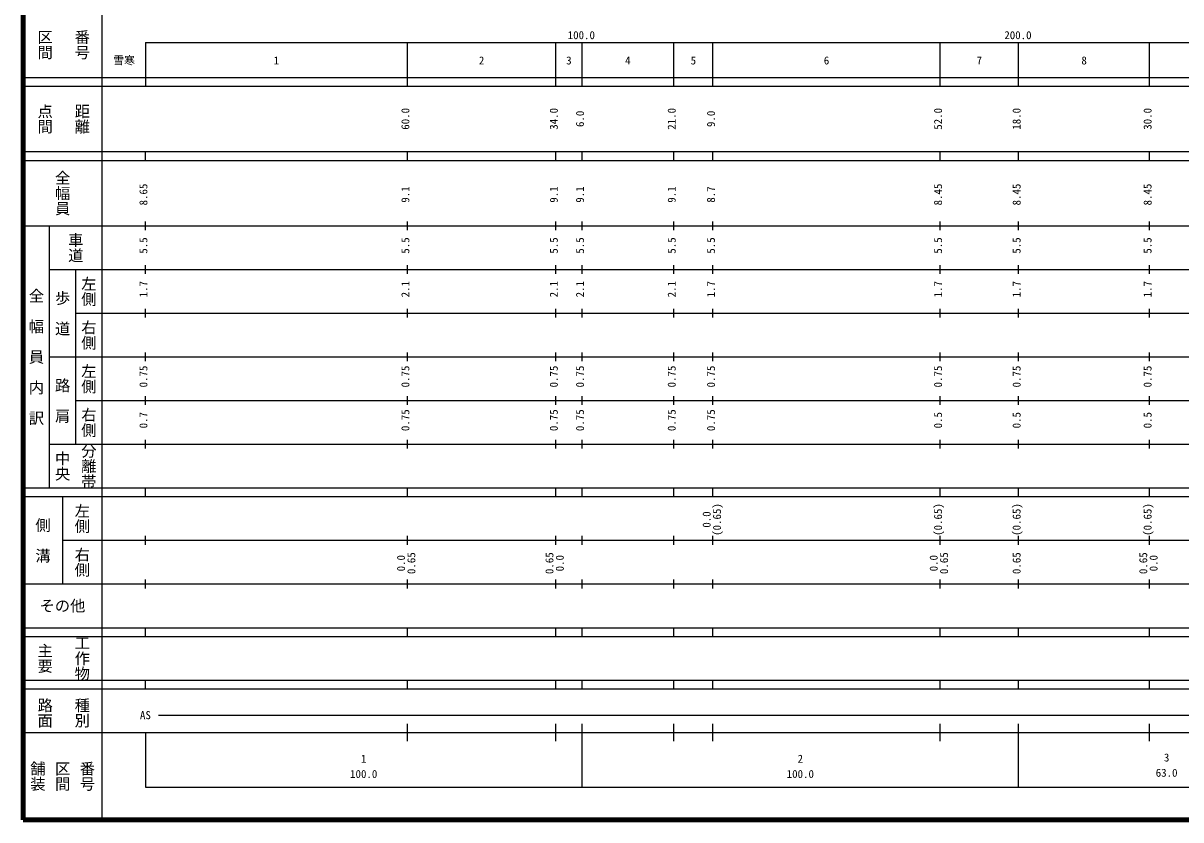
# Model space of a CAD drawing. Units: millimetres on the paper, enlarged 1000 times. Extents: x 40000 to 680000, y 20000 to 380000.
# Drawn here: x 40000 to 305154, y 20000 to 202409 of the extents above; entities that cross this region are included whole.
import ezdxf
from ezdxf.enums import TextEntityAlignment as Align

# ---------------------------------------------------------------- set-up
doc = ezdxf.new("R2010")
doc.units = ezdxf.units.MM
doc.header["$LTSCALE"] = 1000
doc.layers.add('M-TTL', color=2, linetype='Continuous', lineweight=140)
doc.layers.add('M-TTL-BAND', color=7, linetype='Continuous', lineweight=25)
doc.styles.add('@ＭＳ ゴシック', font='')
doc.styles.add('ＭＳ ゴシック', font='')
doc.styles.get('@ＭＳ ゴシック').set_extended_font_data('@MS Gothic')
doc.styles.get('ＭＳ ゴシック').set_extended_font_data('MS Gothic')

msp = doc.modelspace()

# ---------------------------------------------------------------- linework, layer by layer
at = {"layer": 'M-TTL'}
for p, q in [((40000, 380000), (40000, 20000)), ((40000, 20000), (680000, 20000))]:
    msp.add_line(p, q, dxfattribs=at)
at = {"layer": 'M-TTL-BAND'}
for p, q in [((58000, 370000), (58000, 20000)), ((68000, 198000), (579000, 198000)), ((68000, 198000), (68000, 188000)), ((128000, 188000), (128000, 198000)), ((162000, 188000), (162000, 198000)), ((168000, 188000), (168000, 198000)), ((189000, 188000), (189000, 198000)), ((198000, 188000), (198000, 198000)), ((250000, 188000), (250000, 198000)), ((268000, 188000), (268000, 198000)), ((298000, 188000), (298000, 198000)), ((40000, 190000), (579000, 190000)), ((40000, 188000), (579000, 188000)), ((40000, 173000), (579000, 173000)), ((68000, 171000), (68000, 173000)), ((128000, 171000), (128000, 173000)), ((162000, 171000), (162000, 173000)), ((168000, 171000), (168000, 173000)), ((189000, 171000), (189000, 173000)), ((198000, 171000), (198000, 173000)), ((250000, 171000), (250000, 173000)), ((268000, 171000), (268000, 173000)), ((298000, 171000), (298000, 173000)), ((40000, 171000), (579000, 171000)), ((68000, 155000), (68000, 157000)), ((128000, 155000), (128000, 157000)), ((162000, 155000), (162000, 157000)), ((168000, 155000), (168000, 157000)), ((189000, 155000), (189000, 157000)), ((198000, 155000), (198000, 157000)), ((250000, 155000), (250000, 157000)), ((268000, 155000), (268000, 157000)), ((298000, 155000), (298000, 157000)), ((40000, 156000), (579000, 156000)), ((46000, 96000), (46000, 156000)), ((46000, 146000), (579000, 146000)), ((52000, 146000), (52000, 106000)), ((68000, 145000), (68000, 147000)), ((128000, 145000), (128000, 147000)), ((162000, 145000), (162000, 147000)), ((168000, 145000), (168000, 147000)), ((189000, 145000), (189000, 147000)), ((198000, 145000), (198000, 147000)), ((250000, 145000), (250000, 147000)), ((268000, 145000), (268000, 147000)), ((298000, 145000), (298000, 147000)), ((52000, 136000), (579000, 136000)), ((68000, 135000), (68000, 137000)), ((128000, 135000), (128000, 137000)), ((162000, 135000), (162000, 137000)), ((168000, 135000), (168000, 137000)), ((189000, 135000), (189000, 137000)), ((198000, 135000), (198000, 137000)), ((250000, 135000), (250000, 137000)), ((268000, 135000), (268000, 137000)), ((298000, 135000), (298000, 137000)), ((46000, 126000), (579000, 126000)), ((68000, 125000), (68000, 127000)), ((128000, 125000), (128000, 127000)), ((162000, 125000), (162000, 127000)), ((168000, 125000), (168000, 127000)), ((189000, 125000), (189000, 127000)), ((198000, 125000), (198000, 127000)), ((250000, 125000), (250000, 127000)), ((268000, 125000), (268000, 127000)), ((298000, 125000), (298000, 127000)), ((68000, 115000), (68000, 117000)), ((128000, 115000), (128000, 117000)), ((162000, 115000), (162000, 117000)), ((168000, 115000), (168000, 117000)), ((189000, 115000), (189000, 117000)), ((198000, 115000), (198000, 117000)), ((250000, 115000), (250000, 117000)), ((268000, 115000), (268000, 117000)), ((298000, 115000), (298000, 117000)), ((52000, 116000), (579000, 116000)), ((68000, 105000), (68000, 107000)), ((128000, 105000), (128000, 107000)), ((162000, 105000), (162000, 107000)), ((168000, 105000), (168000, 107000)), ((189000, 105000), (189000, 107000)), ((198000, 105000), (198000, 107000)), ((250000, 105000), (250000, 107000)), ((268000, 105000), (268000, 107000)), ((298000, 105000), (298000, 107000)), ((46000, 106000), (579000, 106000)), ((40000, 96000), (579000, 96000)), ((68000, 94000), (68000, 96000)), ((128000, 94000), (128000, 96000)), ((162000, 94000), (162000, 96000)), ((168000, 94000), (168000, 96000)), ((189000, 94000), (189000, 96000)), ((198000, 94000), (198000, 96000)), ((250000, 94000), (250000, 96000)), ((268000, 94000), (268000, 96000)), ((298000, 94000), (298000, 96000)), ((40000, 94000), (579000, 94000)), ((49000, 94000), (49000, 74000)), ((68000, 83000), (68000, 85000)), ((128000, 83000), (128000, 85000)), ((162000, 83000), (162000, 85000)), ((168000, 83000), (168000, 85000)), ((189000, 83000), (189000, 85000)), ((198000, 83000), (198000, 85000)), ((250000, 83000), (250000, 85000)), ((268000, 83000), (268000, 85000)), ((298000, 83000), (298000, 85000)), ((49000, 84000), (579000, 84000)), ((68000, 73000), (68000, 75000)), ((128000, 73000), (128000, 75000)), ((162000, 73000), (162000, 75000)), ((168000, 73000), (168000, 75000)), ((189000, 73000), (189000, 75000)), ((198000, 73000), (198000, 75000)), ((250000, 73000), (250000, 75000)), ((268000, 73000), (268000, 75000)), ((298000, 73000), (298000, 75000)), ((40000, 74000), (579000, 74000)), ((40000, 64000), (579000, 64000)), ((68000, 62000), (68000, 64000)), ((128000, 62000), (128000, 64000)), ((162000, 62000), (162000, 64000)), ((168000, 62000), (168000, 64000)), ((189000, 62000), (189000, 64000)), ((198000, 62000), (198000, 64000)), ((250000, 62000), (250000, 64000)), ((268000, 62000), (268000, 64000)), ((298000, 62000), (298000, 64000)), ((40000, 62000), (579000, 62000)), ((40000, 52000), (579000, 52000)), ((68000, 50000), (68000, 52000)), ((128000, 50000), (128000, 52000)), ((162000, 50000), (162000, 52000)), ((168000, 50000), (168000, 52000)), ((189000, 50000), (189000, 52000)), ((198000, 50000), (198000, 52000)), ((250000, 50000), (250000, 52000)), ((268000, 50000), (268000, 52000)), ((298000, 50000), (298000, 52000)), ((40000, 50000), (579000, 50000)), ((71000, 44000), (565000, 44000)), ((40000, 40000), (579000, 40000)), ((68000, 40000), (68000, 27500)), ((128000, 38000), (128000, 42000)), ((162000, 38000), (162000, 42000)), ((168000, 27500), (168000, 42000)), ((189000, 38000), (189000, 42000)), ((198000, 38000), (198000, 42000)), ((250000, 38000), (250000, 42000)), ((268000, 27500), (268000, 42000)), ((298000, 38000), (298000, 42000)), ((68000, 27500), (579000, 27500))]:
    msp.add_line(p, q, dxfattribs=at)

# ---------------------------------------------------------------- texts
at = {"layer": 'M-TTL-BAND', "style": '@ＭＳ ゴシック'}
for s, p in [('区間', (45000, 197500)), ('番号', (53500, 197500)), ('点間', (45000, 180500)), ('距離', (53500, 180500)), ('全幅員', (49000, 163500)), ('車道', (52000, 151000)), ('左側', (55000, 141000)), ('全\u3000幅\u3000員\u3000内\u3000訳', (43000, 126000)), ('歩\u3000道', (49000, 136000)), ('右側', (55000, 131000)), ('左側', (55000, 121000)), ('路\u3000肩', (49000, 116000)), ('右側', (55000, 111000)), ('中央', (49000, 101000)), ('分離帯', (55000, 101000)), ('左側', (53500, 89000)), ('側\u3000溝', (44500, 84000)), ('右側', (53500, 79000)), ('工作物', (53500, 57000)), ('主要', (45000, 57000)), ('路面', (45000, 44500)), ('種別', (53500, 44500)), ('舗装', (43333, 30000)), ('区間', (49000, 30000)), ('番号', (54667, 30000))]:
    msp.add_text(s, height=2566, rotation=270, dxfattribs=at).set_placement(p, align=Align.MIDDLE_CENTER)
at = {"layer": 'M-TTL-BAND', "style": 'ＭＳ ゴシック'}
for s, p in [('100.0', (167844, 198195)), ('200.0', (267844, 198195)), ('雪寒', (63104, 192405)), ('1', (98000, 192405)), ('2', (145000, 192405)), ('3', (165000, 192405)), ('4', (178500, 192405)), ('5', (193500, 192405)), ('6', (224000, 192405)), ('7', (259000, 192405)), ('8', (283000, 192405)), ('AS', (68000, 42500)), ('1', (118000, 32523)), ('2', (218000, 32523)), ('3', (301897, 32803)), ('100.0', (118000, 29033)), ('100.0', (218000, 29033)), ('63.0', (301897, 29313))]:
    msp.add_text(s, height=1833, dxfattribs=at).set_placement(p, align=Align.BOTTOM_CENTER)
for s, p in [('60.0', (129000, 180500)), ('34.0', (163000, 180500)), ('6.0', (169000, 180500)), ('21.0', (190000, 180500)), ('9.0', (199000, 180500)), ('52.0', (251000, 180500)), ('18.0', (269000, 180500)), ('30.0', (299000, 180500)), ('8.65', (69000, 163174)), ('9.1', (129000, 163174)), ('9.1', (163000, 163174)), ('9.1', (169000, 163174)), ('9.1', (190000, 163174)), ('8.7', (199000, 163174)), ('8.45', (251000, 163174)), ('8.45', (269000, 163174)), ('8.45', (299000, 163174)), ('5.5', (69000, 151500)), ('5.5', (129000, 151500)), ('5.5', (163000, 151500)), ('5.5', (169000, 151500)), ('5.5', (190000, 151500)), ('5.5', (199000, 151500)), ('5.5', (251000, 151500)), ('5.5', (269000, 151500)), ('5.5', (299000, 151500)), ('1.7', (69000, 141500)), ('2.1', (129000, 141500)), ('2.1', (163000, 141500)), ('2.1', (169000, 141500)), ('2.1', (190000, 141500)), ('1.7', (199000, 141500)), ('1.7', (251000, 141500)), ('1.7', (269000, 141500)), ('1.7', (299000, 141500)), ('0.75', (69000, 121500)), ('0.75', (129000, 121500)), ('0.75', (163000, 121500)), ('0.75', (169000, 121500)), ('0.75', (190000, 121500)), ('0.75', (199000, 121500)), ('0.75', (251000, 121500)), ('0.75', (269000, 121500)), ('0.75', (299000, 121500)), ('0.7', (69000, 111500)), ('0.75', (129000, 111500)), ('0.75', (163000, 111500)), ('0.75', (169000, 111500)), ('0.75', (190000, 111500)), ('0.75', (199000, 111500)), ('0.5', (251000, 111500)), ('0.5', (269000, 111500)), ('0.5', (299000, 111500)), ('0.0', (198000, 88764)), ('(0.65)', (200370, 88764)), ('(0.65)', (251000, 88764)), ('(0.65)', (269000, 88764)), ('(0.65)', (299000, 88764)), ('0.0', (128000, 78764)), ('0.65', (130370, 78764)), ('0.65', (162000, 78764)), ('0.0', (164370, 78764)), ('0.0', (250000, 78764)), ('0.65', (252370, 78764)), ('0.65', (269000, 78764)), ('0.65', (298000, 78764)), ('0.0', (300370, 78764))]:
    msp.add_text(s, height=1833, rotation=90, dxfattribs=at).set_placement(p, align=Align.BOTTOM_CENTER)
msp.add_text('その他', height=2566, dxfattribs=at).set_placement((49000, 69000), align=Align.MIDDLE_CENTER)

doc.saveas('drawing.dxf')
